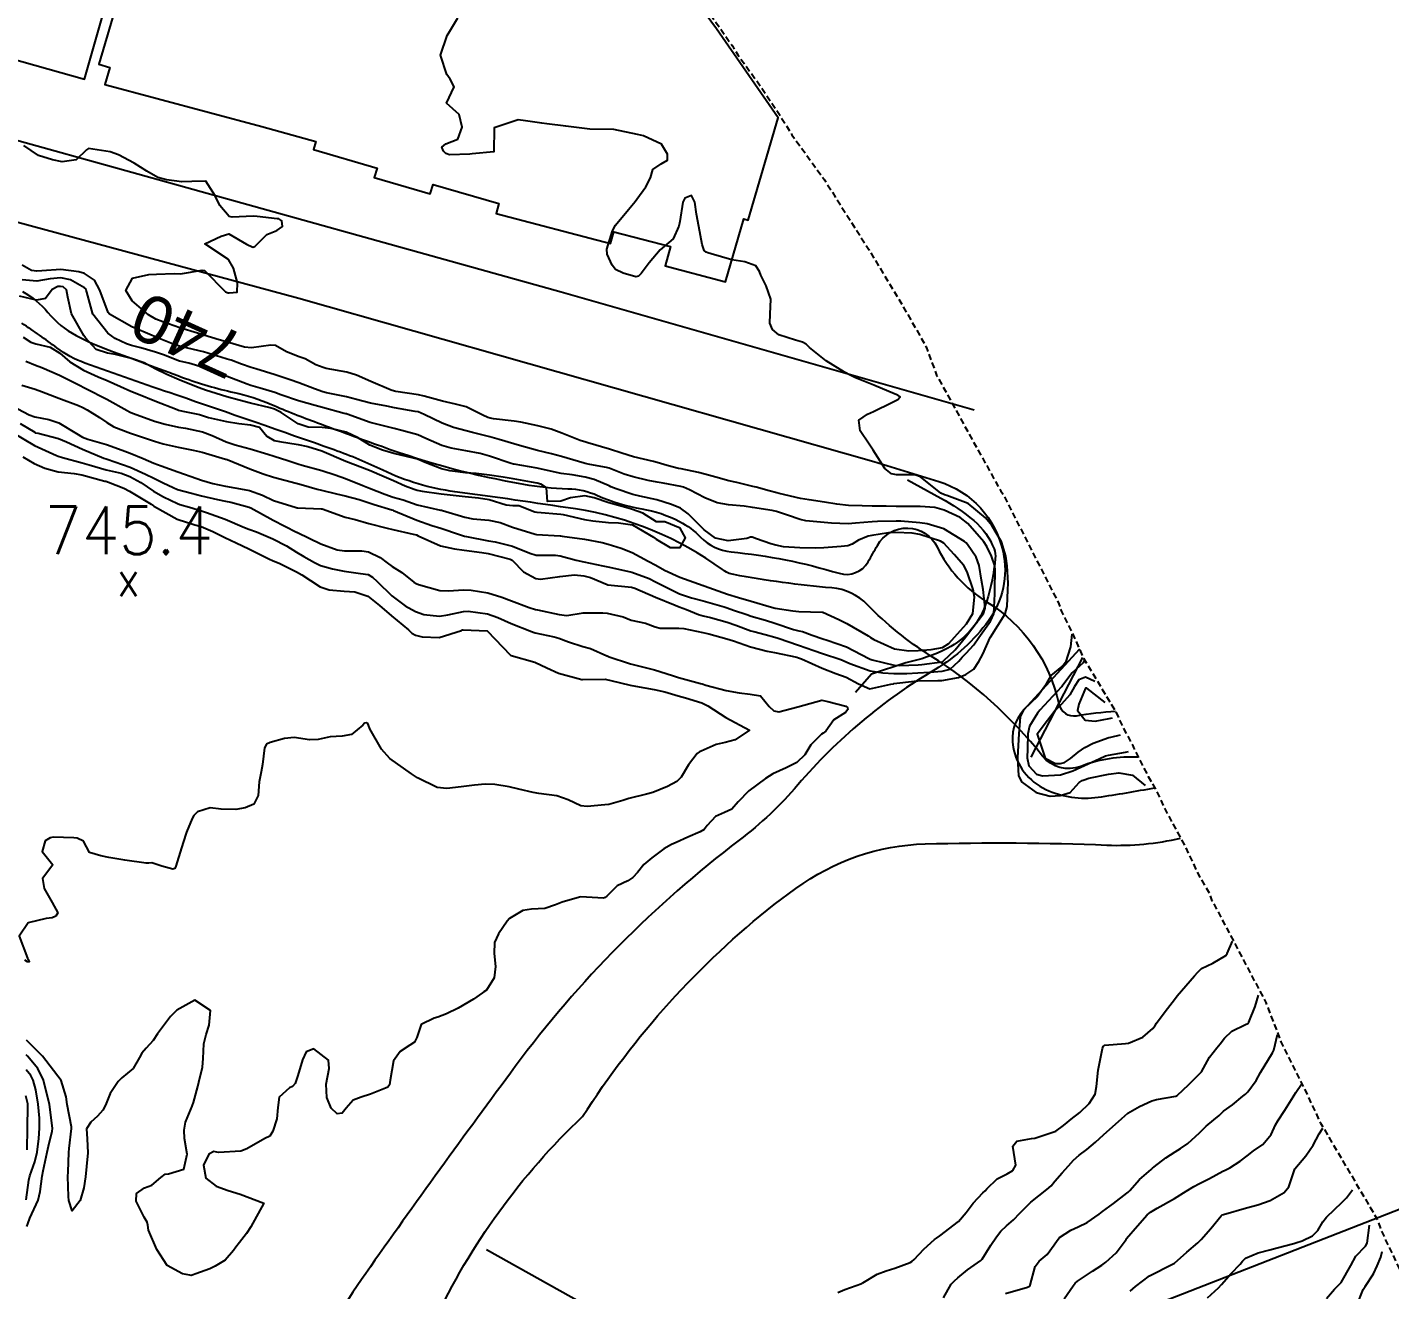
# Model space of a CAD drawing. Header units: metres. Extents: x 318500 to 325275, y 7408834 to 7428799.
# Drawn here: x 321339.3 to 321453, y 7409375.2 to 7409480.5 of the extents above; entities that cross this region are included whole.
import ezdxf
from ezdxf.enums import TextEntityAlignment as Align

# ---------------------------------------------------------------- set-up
doc = ezdxf.new("R2010")
doc.units = ezdxf.units.M
doc.header["$MEASUREMENT"] = 0
doc.linetypes.add('CONTINUO', pattern=[0])
doc.linetypes.add('DASHED', pattern=[0.75, 0.5, -0.25])
for name, color, linetype in [('Cotas', 45, 'Continuous'), ('Curvas de Nivel 1m', 11, 'Continuous'), ('Curvas de Nivel 5m', 15, 'Continuous'), ('Edificações', 30, 'Continuous'), ('Hidrografia', 140, 'Continuous'), ('Pontes e Viadutos', 190, 'Continuous'), ('Pontos Cotados', 45, 'Continuous'), ('TEXTO', 45, 'Continuous'), ('Vias Primárias', 230, 'Continuous'), ('Vias Secundárias', 230, 'Continuous')]:
    doc.layers.add(name, color=color, linetype=linetype)
doc.layers.add('Área', color=255, linetype='DASHED', plot=False)
doc.styles.add('ARIAL', font='arial.ttf')
doc.styles.add('Style-STANDARD', font='STANDARD.shx')

msp = doc.modelspace()

# ---------------------------------------------------------------- linework, layer by layer
at = {"layer": 'Curvas de Nivel 1m', "flags": 128}
for points, elevation in [([(321338.7, 7409447.46), (321339.91, 7409446.73), (321339.95, 7409446.7), (321340.19, 7409446.66), (321341.9, 7409446.22), (321342.58, 7409445.94), (321343.89, 7409445.31), (321345.67, 7409444.58), (321345.88, 7409444.52), (321345.97, 7409444.49), (321347.87, 7409443.83), (321349.16, 7409443.24), (321349.86, 7409442.9), (321350.65, 7409442.52), (321351.46, 7409442.12), (321351.84, 7409441.97), (321353, 7409441.64), (321353.84, 7409441.42), (321355.18, 7409441.11), (321355.84, 7409440.98), (321356.28, 7409440.89), (321357.83, 7409440.48), (321357.87, 7409440.46), (321357.95, 7409440.42), (321359.82, 7409439.39), (321361.77, 7409438.4), (321361.8, 7409438.39), (321361.84, 7409438.37), (321363.79, 7409437.43), (321365.17, 7409436.93), (321365.78, 7409436.83), (321367.23, 7409436.85), (321367.78, 7409436.76), (321368.75, 7409436.28), (321369.34, 7409435.84), (321369.76, 7409435.53), (321370.55, 7409435.04), (321371.57, 7409434.23), (321371.75, 7409434.11), (321371.94, 7409434.03), (321373.74, 7409433.52), (321374.44, 7409433.5), (321375.74, 7409433.58), (321376.35, 7409433.56), (321377.74, 7409433.34), (321378.9, 7409432.97), (321379.73, 7409432.67), (321381.2, 7409432.11), (321381.72, 7409431.95), (321381.9, 7409431.91), (321383.71, 7409431.53), (321384.33, 7409431.45), (321385.71, 7409431.67), (321387.35, 7409431.66), (321387.71, 7409431.63), (321389.03, 7409431.32), (321389.71, 7409431.06), (321390.9, 7409430.79), (321391.71, 7409430.48), (321392.13, 7409430.39), (321393.7, 7409430.39), (321394.11, 7409430.34), (321395.7, 7409430.01), (321396.2, 7409429.91), (321397.69, 7409429.49), (321398.26, 7409429.31), (321399.68, 7409428.82), (321401.05, 7409428.47), (321401.68, 7409428.34), (321403.53, 7409427.96), (321403.67, 7409427.91), (321403.94, 7409427.81), (321405.66, 7409427.04), (321406.8, 7409426.61), (321407.65, 7409426.3), (321408.7, 7409425.74), (321409.64, 7409425.33), (321411.39, 7409425.7), (321411.6, 7409425.74), (321411.64, 7409425.75), (321413.35, 7409425.97), (321413.64, 7409425.99), (321415.3, 7409426), (321415.65, 7409426.01), (321417.03, 7409426.25), (321417.65, 7409426.5), (321418.31, 7409426.96), (321418.74, 7409427.6), (321419.07, 7409428.21), (321419.68, 7409429.59), (321419.7, 7409429.62), (321420.93, 7409431.58), (321421.11, 7409432.2), (321421.16, 7409433.58), (321421.18, 7409434.15), (321421.11, 7409435.58), (321420.98, 7409436.38), (321420.63, 7409437.58), (321419.82, 7409438.96), (321419.3, 7409439.6), (321417.85, 7409440.8), (321416.05, 7409441.46), (321415.86, 7409441.51), (321415.56, 7409441.65), (321413.87, 7409443), (321413.38, 7409443.18), (321411.87, 7409443.19), (321411.44, 7409443.27), (321410.88, 7409443.71), (321409.9, 7409445.23), (321409.57, 7409445.73), (321408.82, 7409446.84), (321408.71, 7409447.74), (321409.44, 7409448.24), (321409.95, 7409448.47), (321411.47, 7409449.22), (321411.96, 7409449.46), (321412.16, 7409449.7), (321411.96, 7409449.84), (321411.74, 7409449.92), (321409.97, 7409450.66), (321408.44, 7409451.29), (321407.99, 7409451.5), (321407.53, 7409451.76), (321406, 7409452.71), (321404.6, 7409453.8), (321404.31, 7409454.09), (321404.02, 7409454.26), (321403.43, 7409454.41), (321402.03, 7409454.88), (321401.5, 7409455.31), (321401.28, 7409455.84), (321401.32, 7409456.58), (321401.38, 7409457.84), (321400.97, 7409458.96), (321400.53, 7409459.85), (321400.41, 7409460.16), (321400.11, 7409460.62), (321399.19, 7409460.95), (321398.11, 7409461.13), (321396.38, 7409461.64), (321396.12, 7409461.72), (321395.97, 7409461.77), (321395.8, 7409461.91), (321395.63, 7409462.42), (321395.35, 7409463.92), (321395.16, 7409464.93), (321395.03, 7409465.93), (321394.74, 7409466.49), (321394.18, 7409466.28), (321394.03, 7409465.94), (321393.76, 7409464.34), (321393.69, 7409463.95), (321393.22, 7409462.87), (321392.12, 7409461.97), (321391.21, 7409460.88), (321390.54, 7409459.99), (321390.33, 7409459.76), (321390.1, 7409459.71), (321389.05, 7409460.01), (321388.4, 7409460.32), (321388.11, 7409460.67), (321387.7, 7409461.61), (321387.68, 7409462.03), (321388.14, 7409463.54), (321388.41, 7409464.02), (321389.49, 7409465.32), (321390.04, 7409465.99), (321390.18, 7409466.19), (321390.94, 7409467.23), (321391.31, 7409467.98), (321391.51, 7409468.68), (321392.22, 7409469.14), (321392.73, 7409469.45), (321392.75, 7409469.96), (321392.24, 7409470.78), (321390.75, 7409471.48), (321390.25, 7409471.59), (321388.26, 7409472.02), (321386.26, 7409472.05), (321384.26, 7409472.29), (321382.66, 7409472.49), (321382.26, 7409472.53), (321380.88, 7409472.73), (321380.27, 7409472.81), (321378.26, 7409472.15), (321378.23, 7409470.15), (321376.44, 7409469.97), (321376.23, 7409469.94), (321374.54, 7409469.89), (321374.23, 7409470), (321374.04, 7409470.21), (321373.91, 7409470.54), (321374.24, 7409470.82), (321375.24, 7409471.2), (321375.59, 7409472.19), (321375.34, 7409473.26), (321374.28, 7409474.21), (321374.94, 7409475.56), (321374.6, 7409476.21), (321374.32, 7409476.61), (321373.78, 7409478.22), (321374.36, 7409479.86), (321374.58, 7409480.21), (321375.24, 7409481.33)], 742), ([(321338.51, 7409448.68), (321339.46, 7409448.2), (321339.92, 7409448.02), (321341.09, 7409447.81), (321341.92, 7409447.53), (321343.39, 7409446.62), (321343.91, 7409446.32), (321344.36, 7409446.15), (321345.9, 7409445.7), (321347.21, 7409445.24), (321347.89, 7409444.98), (321348.98, 7409444.54), (321349.87, 7409444.16), (321350.47, 7409443.92), (321351.86, 7409443.43), (321353.45, 7409442.88), (321353.85, 7409442.74), (321354.79, 7409442.46), (321355.85, 7409442.24), (321357.39, 7409441.97), (321357.84, 7409441.88), (321358.92, 7409441.48), (321359.84, 7409441.04), (321361.75, 7409440.45), (321361.83, 7409440.43), (321361.88, 7409440.42), (321363.83, 7409440.35), (321363.91, 7409440.34), (321365.82, 7409439.66), (321366.68, 7409439.44), (321367.81, 7409439.12), (321369.35, 7409438.72), (321369.81, 7409438.62), (321371.5, 7409438.23), (321371.8, 7409438.16), (321371.93, 7409438.09), (321373.79, 7409437.25), (321374.97, 7409437.01), (321375.78, 7409436.9), (321377.24, 7409436.69), (321377.78, 7409436.6), (321379.61, 7409436.13), (321379.77, 7409436.05), (321380.73, 7409435.09), (321381.75, 7409434.52), (321382.13, 7409434.47), (321383.76, 7409434.69), (321384.99, 7409434.82), (321385.76, 7409434.75), (321386.31, 7409434.6), (321387.71, 7409434.02), (321387.75, 7409434), (321387.77, 7409434), (321389.75, 7409433.79), (321390.02, 7409433.71), (321391.74, 7409432.97), (321393.37, 7409432.31), (321393.72, 7409432.17), (321394.32, 7409431.93), (321395.33, 7409431.53), (321395.72, 7409431.42), (321396.33, 7409431.28), (321397.71, 7409430.88), (321398.46, 7409430.63), (321399.7, 7409430.17), (321399.94, 7409430.09), (321400.89, 7409429.84), (321401.7, 7409429.63), (321401.98, 7409429.55), (321403.69, 7409428.96), (321404.96, 7409428.52), (321405.68, 7409428.27), (321407.2, 7409427.76), (321407.67, 7409427.58), (321407.97, 7409427.44), (321409.66, 7409426.81), (321410.73, 7409426.64), (321411.65, 7409426.59), (321412.73, 7409426.6), (321413.65, 7409426.66), (321414.62, 7409426.7), (321415.66, 7409426.78), (321416.33, 7409426.97), (321417.07, 7409427.63), (321417.34, 7409427.96), (321417.68, 7409428.3), (321418.31, 7409428.99), (321418.74, 7409429.6), (321419.71, 7409430.97), (321419.99, 7409431.59), (321420.08, 7409433.25), (321420.07, 7409433.59), (321420.11, 7409435.25), (321420.07, 7409435.59), (321419.79, 7409436.4), (321419.4, 7409437.2), (321419.14, 7409437.6), (321417.82, 7409439.13), (321417.17, 7409439.63), (321415.84, 7409440.22), (321415.05, 7409440.45), (321413.84, 7409440.55), (321412.98, 7409440.54), (321411.84, 7409440.55), (321411, 7409440.56), (321409.84, 7409440.56), (321409, 7409440.58), (321407.84, 7409440.62), (321406.88, 7409440.73), (321405.85, 7409440.89), (321404.57, 7409441.08), (321403.85, 7409441.21), (321402.06, 7409441.62), (321401.86, 7409441.67), (321401.22, 7409441.84), (321400.15, 7409442.14), (321399.86, 7409442.21), (321398.52, 7409442.53), (321397.87, 7409442.69), (321396.78, 7409442.99), (321395.87, 7409443.24), (321395.33, 7409443.38), (321393.88, 7409443.68), (321393.66, 7409443.72), (321392.72, 7409443.96), (321391.88, 7409444.2), (321391.58, 7409444.28), (321389.89, 7409444.68), (321388.92, 7409444.98), (321387.9, 7409445.33), (321386.09, 7409445.86), (321385.91, 7409445.91), (321385.45, 7409446.05), (321383.92, 7409446.65), (321383.03, 7409446.98), (321381.93, 7409447.28), (321380.49, 7409447.57), (321379.93, 7409447.66), (321378.21, 7409447.86), (321377.93, 7409447.91), (321377.75, 7409447.97), (321377.33, 7409448.16), (321375.94, 7409448.87), (321375.05, 7409449.09), (321373.95, 7409449.32), (321372.42, 7409449.76), (321371.95, 7409449.86), (321370.07, 7409450.15), (321369.96, 7409450.17), (321369.67, 7409450.26), (321367.97, 7409450.98), (321366.79, 7409451.49), (321365.98, 7409451.75), (321364.25, 7409452.07), (321363.99, 7409452.13), (321363.39, 7409452.35), (321362.49, 7409452.86), (321362, 7409453.02), (321360.94, 7409453.44), (321360.01, 7409453.97), (321359.62, 7409454.01), (321358, 7409453.78), (321357.42, 7409453.84), (321356.01, 7409454.25), (321355.3, 7409454.46), (321354.02, 7409454.85), (321353.49, 7409455.01), (321352.02, 7409455.45), (321350.61, 7409455.94), (321350.03, 7409456.18), (321349.42, 7409456.54), (321348.06, 7409457.7), (321347.53, 7409458.56), (321348.08, 7409459.6), (321349.45, 7409459.9), (321350.08, 7409459.94), (321351.55, 7409459.98), (321352.08, 7409459.97), (321353.88, 7409460.27), (321354.09, 7409460.23), (321355.84, 7409458.45), (321356.07, 7409458.38), (321356.15, 7409458.37), (321356.82, 7409458.44), (321356.85, 7409459.21), (321356.5, 7409460.44), (321356.1, 7409461.17), (321354.12, 7409462.47), (321355.48, 7409463.11), (321356.13, 7409463.3), (321357.59, 7409462.43), (321358.12, 7409462.19), (321358.29, 7409462.24), (321358.46, 7409462.41), (321359.3, 7409463.23), (321360.14, 7409463.59), (321360.61, 7409463.92), (321360.55, 7409464.39), (321360.3, 7409464.54), (321360.15, 7409464.56), (321358.48, 7409464.74), (321358.15, 7409464.77), (321356.4, 7409464.7), (321356.15, 7409464.75), (321355.37, 7409465.67), (321354.99, 7409466.47), (321354.19, 7409467.7), (321353.02, 7409467.66), (321352.19, 7409467.64), (321350.91, 7409467.8), (321350.19, 7409468.01), (321349.28, 7409468.54), (321348.21, 7409469.2), (321346.9, 7409469.89), (321346.22, 7409470.14), (321344.41, 7409470.42), (321344.23, 7409470.3), (321343.36, 7409469.47), (321342.21, 7409469.32), (321341.39, 7409469.47), (321340.22, 7409469.83), (321339.01, 7409470.68)], 741), ([(321338.95, 7409454.68), (321339.6, 7409454.26), (321340, 7409454.12), (321341.21, 7409453.85), (321342, 7409453.35), (321342.84, 7409452.62), (321343.98, 7409451.93), (321345.2, 7409451.36), (321345.97, 7409451.05), (321347.08, 7409450.56), (321347.95, 7409450.17), (321348.59, 7409449.91), (321349.94, 7409449.37), (321351.8, 7409448.63), (321351.93, 7409448.58), (321352.28, 7409448.49), (321353.67, 7409448.21), (321353.93, 7409448.14), (321354.42, 7409447.97), (321355.92, 7409447.63), (321356.95, 7409447.47), (321357.92, 7409447.35), (321358.68, 7409447.17), (321359.3, 7409446.4), (321359.91, 7409446.06), (321360.34, 7409445.95), (321361.9, 7409445.71), (321362.71, 7409445.55), (321363.89, 7409445.19), (321365.88, 7409444.31), (321367.87, 7409443.56), (321369.09, 7409443.04), (321369.86, 7409442.72), (321370.83, 7409442.25), (321371.6, 7409441.98), (321371.85, 7409441.91), (321372.25, 7409441.82), (321373.84, 7409441.59), (321375.11, 7409441.46), (321375.84, 7409441.36), (321376.95, 7409441.27), (321377.84, 7409441.13), (321379.28, 7409440.69), (321379.83, 7409440.61), (321380.34, 7409440.63), (321381.67, 7409440.1), (321381.83, 7409440.06), (321381.87, 7409440.06), (321383.83, 7409439.9), (321384.02, 7409439.87), (321385.82, 7409439.46), (321386.51, 7409439.35), (321387.82, 7409439.21), (321388.66, 7409439.16), (321389.82, 7409439), (321391.57, 7409437.97), (321391.8, 7409437.81), (321392.96, 7409437.12), (321393.79, 7409437.12), (321394.25, 7409437.93), (321393.81, 7409438.72), (321392.53, 7409439.25), (321391.82, 7409439.26), (321390.69, 7409439.98), (321389.83, 7409440.29), (321389.45, 7409440.39), (321387.84, 7409440.85), (321386.62, 7409441.27), (321385.85, 7409441.43), (321384.64, 7409441.27), (321383.84, 7409440.97), (321382.72, 7409440.96), (321382.65, 7409442.09), (321382.17, 7409442.41), (321381.86, 7409442.49), (321381.4, 7409442.56), (321379.86, 7409442.84), (321379.01, 7409442.99), (321377.87, 7409443.15), (321376.76, 7409443.28), (321375.87, 7409443.36), (321374.56, 7409443.51), (321373.87, 7409443.67), (321372.52, 7409444.22), (321371.88, 7409444.48), (321371.54, 7409444.58), (321369.89, 7409444.96), (321368.94, 7409445.23), (321367.9, 7409445.65), (321366.87, 7409446.3), (321365.91, 7409446.73), (321364.64, 7409447.05), (321363.92, 7409447.13), (321362.73, 7409447.17), (321361.92, 7409447.43), (321360.5, 7409448.38), (321359.93, 7409448.66), (321359.56, 7409448.77), (321357.94, 7409449.16), (321356.97, 7409449.41), (321355.95, 7409449.68), (321354.18, 7409450.25), (321353.96, 7409450.32), (321353.57, 7409450.48), (321351.97, 7409451.11), (321350.94, 7409451.55), (321349.98, 7409452.03), (321349.04, 7409452.54), (321347.99, 7409452.9), (321346.65, 7409453.22), (321346, 7409453.34), (321345.03, 7409453.63), (321344.15, 7409454.61), (321344.01, 7409454.82), (321342.98, 7409456.62), (321342.69, 7409458), (321342.56, 7409458.63), (321342.3, 7409458.87), (321342.07, 7409458.91), (321341.83, 7409458.89), (321341.38, 7409458.65), (321340.81, 7409457.89), (321340.06, 7409457.77), (321338.65, 7409458.09)], 738), ([(321339.18, 7409452.67), (321339.99, 7409452.33), (321340.51, 7409452.13), (321341.97, 7409451.5), (321343.75, 7409450.61), (321343.96, 7409450.5), (321344.17, 7409450.4), (321345.94, 7409449.49), (321347.64, 7409448.55), (321347.82, 7409448.44), (321347.93, 7409448.39), (321348.16, 7409448.31), (321349.92, 7409447.66), (321350.8, 7409447.4), (321351.92, 7409447.17), (321352.49, 7409447.07), (321353.91, 7409446.76), (321354.73, 7409446.46), (321355.9, 7409445.94), (321356.66, 7409445.68), (321357.89, 7409445.34), (321359.38, 7409444.91), (321359.89, 7409444.75), (321361.05, 7409444.38), (321361.88, 7409444.1), (321362.25, 7409443.99), (321363.87, 7409443.53), (321365.01, 7409443.17), (321365.86, 7409442.87), (321367.32, 7409442.3), (321367.85, 7409442.08), (321369.13, 7409441.56), (321369.84, 7409441.33), (321370.67, 7409441.08), (321371.83, 7409440.69), (321373.8, 7409440.24), (321373.83, 7409440.24), (321373.86, 7409440.23), (321373.95, 7409440.21), (321375.82, 7409439.64), (321376.48, 7409439.51), (321377.82, 7409439.4), (321378.76, 7409439.2), (321379.81, 7409438.82), (321381.68, 7409438.22), (321381.8, 7409438.2), (321383.78, 7409438.09), (321383.8, 7409438.09), (321383.96, 7409438.07), (321385.8, 7409437.8), (321387.29, 7409437.53), (321387.79, 7409437.4), (321388.86, 7409437.07), (321389.79, 7409436.69), (321391.13, 7409435.98), (321391.77, 7409435.63), (321392.5, 7409435.23), (321393.76, 7409434.63), (321395.72, 7409433.94), (321395.75, 7409433.93), (321395.8, 7409433.91), (321397.74, 7409433.22), (321398.68, 7409432.93), (321399.73, 7409432.63), (321401.43, 7409432.13), (321401.72, 7409432.06), (321403.2, 7409431.82), (321403.72, 7409431.77), (321405.66, 7409431.72), (321405.72, 7409431.71), (321407.05, 7409431.1), (321407.71, 7409430.76), (321409.49, 7409429.73), (321409.7, 7409429.61), (321409.98, 7409429.44), (321411.68, 7409428.65), (321412.88, 7409428.48), (321413.68, 7409428.51), (321414.75, 7409428.6), (321415.69, 7409428.77), (321416.22, 7409429.11), (321416.7, 7409429.63), (321417.71, 7409430.73), (321418.24, 7409431.61), (321418.38, 7409432.97), (321418.27, 7409433.61), (321417.77, 7409435.09), (321417.47, 7409435.62), (321416.68, 7409436.53), (321415.8, 7409437.48), (321415.52, 7409437.65), (321413.81, 7409438.21), (321413.17, 7409438.31), (321411.81, 7409438.36), (321411.18, 7409438.33), (321409.81, 7409438.12), (321409.49, 7409438.05), (321408.68, 7409437.74), (321408.15, 7409437.4), (321407.8, 7409437.25), (321407.24, 7409437.2), (321405.79, 7409437.08), (321405.06, 7409437.06), (321403.79, 7409437.09), (321402.44, 7409437.18), (321401.79, 7409437.3), (321401.38, 7409437.42), (321400.18, 7409437.85), (321399.8, 7409437.99), (321399.68, 7409437.98), (321399.36, 7409437.87), (321397.8, 7409437.67), (321396.76, 7409437.9), (321395.81, 7409438.58), (321394.47, 7409439.93), (321393.84, 7409440.4), (321393.08, 7409440.71), (321391.85, 7409441.08), (321390.44, 7409441.39), (321389.85, 7409441.53), (321388.45, 7409442.01), (321388.02, 7409442.18), (321387.86, 7409442.25), (321386.61, 7409442.78), (321385.87, 7409442.98), (321384.77, 7409443.17), (321383.87, 7409443.3), (321383.23, 7409443.44), (321381.87, 7409443.73), (321379.95, 7409444.06), (321379.88, 7409444.07), (321379.68, 7409444.13), (321377.89, 7409444.74), (321377.11, 7409444.95), (321375.9, 7409445.18), (321374.69, 7409445.4), (321373.9, 7409445.62), (321372.56, 7409446.22), (321371.91, 7409446.51), (321370.55, 7409446.88), (321369.92, 7409447.04), (321368.93, 7409447.29), (321367.92, 7409447.55), (321366, 7409448.24), (321365.93, 7409448.26), (321365.89, 7409448.28), (321365.74, 7409448.31), (321363.94, 7409448.8), (321363.32, 7409448.96), (321361.94, 7409449.36), (321360.47, 7409449.86), (321359.95, 7409450.04), (321358.73, 7409450.41), (321357.96, 7409450.64), (321357.64, 7409450.75), (321355.97, 7409451.38), (321354.47, 7409451.98), (321353.99, 7409452.15), (321352.79, 7409452.49), (321352.13, 7409452.64), (321351.99, 7409452.68), (321350.67, 7409453.19), (321350, 7409453.42), (321348.77, 7409453.78), (321348, 7409453.99), (321347.57, 7409454.12), (321346.63, 7409454.57), (321346.02, 7409455.01), (321344.77, 7409456.6), (321344.26, 7409458.42), (321344.22, 7409458.61), (321344.17, 7409458.7), (321344.07, 7409458.79), (321342.9, 7409459.45), (321342.08, 7409459.62), (321341.2, 7409459.53), (321340.08, 7409459.35), (321338.86, 7409459.46)], 739), ([(321338.12, 7409446.69), (321339.89, 7409445.64), (321341.73, 7409444.79), (321341.88, 7409444.73), (321342.23, 7409444.63), (321343.87, 7409444.18), (321344.46, 7409444.02), (321345.87, 7409443.61), (321347.12, 7409443.31), (321347.86, 7409443.05), (321348.76, 7409442.54), (321349.84, 7409441.81), (321350.66, 7409441.34), (321351.83, 7409440.78), (321352.04, 7409440.7), (321352.83, 7409440.48), (321353.83, 7409440.18), (321354.25, 7409440.04), (321355.82, 7409439.49), (321357.44, 7409438.79), (321357.8, 7409438.64), (321358.44, 7409438.41), (321359.79, 7409437.85), (321360.92, 7409437.24), (321361.78, 7409436.72), (321362.38, 7409436.36), (321363.27, 7409435.85), (321363.76, 7409435.61), (321364.76, 7409435.33), (321365.76, 7409435.15), (321367.1, 7409434.95), (321367.76, 7409434.85), (321368.12, 7409434.65), (321368.51, 7409434.28), (321369.73, 7409433.09), (321370.84, 7409432.24), (321371.71, 7409431.77), (321372.4, 7409431.53), (321373.71, 7409431.39), (321374.41, 7409431.5), (321375.71, 7409431.78), (321376.09, 7409431.8), (321377.71, 7409431.58), (321378.59, 7409431.26), (321379.7, 7409430.76), (321381.38, 7409430.1), (321381.6, 7409430.01), (321381.69, 7409429.99), (321383.27, 7409429.66), (321383.68, 7409429.55), (321384.49, 7409429.25), (321385.68, 7409428.84), (321386.3, 7409428.67), (321387.67, 7409428.08), (321387.71, 7409428.06), (321387.79, 7409428.02), (321389.66, 7409427.39), (321390.44, 7409427.2), (321391.65, 7409426.91), (321393.17, 7409426.42), (321393.65, 7409426.27), (321394.89, 7409425.92), (321395.49, 7409425.76), (321395.64, 7409425.72), (321395.94, 7409425.61), (321397.63, 7409425.18), (321398.73, 7409424.97), (321399.63, 7409424.88), (321400.51, 7409424.73), (321401.22, 7409423.84), (321401.61, 7409423.48), (321402.03, 7409423.41), (321403.62, 7409423.81), (321405.63, 7409424.36), (321406.12, 7409424.27), (321407.62, 7409423.87), (321407.76, 7409423.75), (321407.79, 7409423.58), (321407.61, 7409423.33), (321406.64, 7409422.73), (321405.96, 7409421.77), (321405.75, 7409421.61), (321405.59, 7409421.52), (321404.72, 7409420.64), (321404.2, 7409419.8), (321403.55, 7409419.18), (321402.64, 7409418.73), (321401.54, 7409418.22), (321400.92, 7409417.84), (321399.52, 7409416.8), (321398.65, 7409415.87), (321398.1, 7409415.28), (321397.5, 7409415), (321396.74, 7409414.65), (321396.06, 7409413.9), (321395.81, 7409413.57), (321395.47, 7409413.37), (321394.45, 7409412.94), (321393.46, 7409412.48), (321393.08, 7409412.33), (321392.44, 7409411.96), (321391.44, 7409411.21), (321390.76, 7409410.66), (321390.25, 7409409.98), (321389.85, 7409409.56), (321389.42, 7409409.28), (321388.54, 7409408.87), (321387.68, 7409408.02), (321387.53, 7409407.89), (321387.4, 7409407.85), (321385.51, 7409407.94), (321385.4, 7409407.93), (321383.95, 7409407.5), (321383.39, 7409407.29), (321382.49, 7409406.97), (321381.38, 7409406.91), (321380.67, 7409406.82), (321379.55, 7409406.13), (321379.37, 7409405.93), (321378.64, 7409404.86), (321378.31, 7409404.14), (321378.26, 7409403.21), (321378.38, 7409402.14), (321378.27, 7409401.18), (321377.62, 7409400.15), (321377.42, 7409400.02), (321377.29, 7409399.94), (321376.54, 7409399.42), (321375.27, 7409398.65), (321374.3, 7409398.19), (321373.57, 7409397.9), (321373.26, 7409397.82), (321372.18, 7409397.3), (321371.81, 7409396.22), (321371.63, 7409395.83), (321371.23, 7409395.56), (321370.43, 7409395.03), (321369.86, 7409394.25), (321369.6, 7409392.66), (321369.54, 7409392.25), (321369.38, 7409392.07), (321369.19, 7409391.98), (321367.96, 7409391.49), (321367.17, 7409391.23), (321366.5, 7409390.97), (321365.92, 7409390.3), (321365.57, 7409389.89), (321365.15, 7409389.85), (321364.67, 7409390.32), (321364.31, 7409391.19), (321364.24, 7409392.32), (321364.5, 7409393.62), (321364.43, 7409394.32), (321363.22, 7409395.25), (321362.57, 7409395), (321362.27, 7409394.35), (321361.88, 7409393.05), (321361.65, 7409392.36), (321361.44, 7409392.12), (321361.18, 7409392), (321360.33, 7409391.22), (321360.21, 7409390.38), (321360.12, 7409389.41), (321359.8, 7409388.38), (321359.53, 7409387.98), (321359.12, 7409387.77), (321357.62, 7409386.91), (321357.11, 7409386.71), (321355.27, 7409386.6), (321355.11, 7409386.63), (321354.87, 7409386.7), (321354.45, 7409386.46), (321354.01, 7409385.55), (321354.21, 7409384.46), (321355.07, 7409383.79), (321356.05, 7409383.45), (321357.06, 7409383.13), (321359.05, 7409382.39), (321357.95, 7409380.41), (321357.59, 7409379.85), (321357.01, 7409379.1), (321356.71, 7409378.72), (321356.52, 7409378.43), (321355.8, 7409377.63), (321354.98, 7409377.11), (321354.53, 7409376.9), (321353.37, 7409376.47), (321353.07, 7409376.37), (321352.97, 7409376.35), (321352.87, 7409376.37), (321352.25, 7409376.48), (321350.98, 7409377.18), (321350.1, 7409378.51), (321349.42, 7409380.13), (321349.35, 7409380.53), (321349.31, 7409380.8), (321349.04, 7409381.21), (321348.39, 7409382.54), (321348.4, 7409383.19), (321349.07, 7409383.65), (321349.7, 7409383.89), (321350.44, 7409384.51), (321350.8, 7409384.79), (321351.09, 7409384.84), (321352.35, 7409385.22), (321352.64, 7409386.48), (321352.43, 7409387.79), (321352.39, 7409388.48), (321352.49, 7409389.13), (321353.05, 7409390.47), (321353.09, 7409390.55), (321353.16, 7409390.79), (321353.53, 7409392.12), (321353.61, 7409392.47), (321353.92, 7409393.74), (321353.97, 7409394.46), (321354.02, 7409395.67), (321354.22, 7409396.46), (321354.48, 7409397.23), (321354.59, 7409398.46), (321353.28, 7409399.33), (321351.78, 7409398.49), (321351.26, 7409397.95), (321350.15, 7409396.52), (321349.79, 7409395.97), (321349.22, 7409395.31), (321348.86, 7409394.89), (321348.65, 7409394.54), (321348.12, 7409393.62), (321347.19, 7409392.83), (321346.89, 7409392.55), (321346.2, 7409391.54), (321345.81, 7409390.57), (321345.59, 7409390.14), (321345.15, 7409389.64), (321344.6, 7409389.13), (321344.25, 7409388.59), (321344.29, 7409387.76), (321344.35, 7409386.59), (321344.24, 7409385.45), (321344.14, 7409384.59), (321344.01, 7409383.66), (321343.7, 7409382.6), (321343.04, 7409381.75), (321342.76, 7409382.61), (321342.73, 7409382.94), (321342.69, 7409384.61), (321342.7, 7409385), (321342.77, 7409386.61), (321342.8, 7409386.93), (321342.99, 7409388.61), (321342.98, 7409388.76), (321342.63, 7409390.62), (321342.53, 7409391.26), (321342.11, 7409392.62), (321341.2, 7409393.81), (321340.85, 7409394.28), (321340.56, 7409394.64), (321339.23, 7409395.98)], 743), ([(321338.93, 7409444.67), (321339.87, 7409444.13), (321340.77, 7409443.74), (321341.86, 7409443.44), (321343.2, 7409443.28), (321343.86, 7409443.17), (321345.77, 7409442.66), (321345.85, 7409442.64), (321346.07, 7409442.58), (321347.34, 7409442.06), (321347.84, 7409441.83), (321349.64, 7409440.72), (321349.83, 7409440.58), (321349.86, 7409440.56), (321349.92, 7409440.53), (321351.81, 7409439.49), (321353.27, 7409439.02), (321353.81, 7409438.86), (321354.77, 7409438.46), (321355.79, 7409437.95), (321356.72, 7409437.5), (321357.78, 7409437), (321359, 7409436.4), (321359.51, 7409436.14), (321359.77, 7409436.03), (321360.37, 7409435.78), (321361.76, 7409435.09), (321362.22, 7409434.83), (321362.93, 7409434.35), (321363.74, 7409433.82), (321364.49, 7409433.57), (321365.74, 7409433.46), (321366.63, 7409433.41), (321367.73, 7409433.04), (321368.71, 7409432.28), (321369.71, 7409431.42), (321371.12, 7409430.24), (321371.41, 7409429.95), (321371.69, 7409429.79), (321372.25, 7409429.66), (321373.68, 7409429.59), (321375.53, 7409430.18), (321375.64, 7409430.23), (321375.69, 7409430.24), (321377.69, 7409430.15), (321379.64, 7409428.13), (321379.67, 7409428.11), (321379.7, 7409428.1), (321381.66, 7409427.53), (321382.68, 7409427.06), (321383.65, 7409426.62), (321385.6, 7409426.09), (321385.64, 7409426.09), (321387.54, 7409426.12), (321387.64, 7409426.1), (321388, 7409426.01), (321389.63, 7409425.63), (321390.07, 7409425.55), (321391.63, 7409425.27), (321392.52, 7409425.06), (321393.62, 7409424.74), (321394.25, 7409424.56), (321395.62, 7409424.14), (321396.11, 7409423.91), (321397.61, 7409422.93), (321399.59, 7409421.86), (321398.38, 7409421.07), (321397.57, 7409420.85), (321396.81, 7409420.66), (321395.56, 7409420.12), (321395.42, 7409420.05), (321395.22, 7409419.92), (321394.5, 7409418.97), (321393.87, 7409417.93), (321393.53, 7409417.59), (321392.73, 7409417.16), (321391.52, 7409416.67), (321390.98, 7409416.51), (321389.51, 7409416.15), (321389, 7409416), (321387.85, 7409415.67), (321387.5, 7409415.63), (321386.04, 7409415.5), (321385.5, 7409415.55), (321384.46, 7409416.06), (321383.51, 7409416.37), (321382, 7409416.58), (321381.52, 7409416.66), (321380.34, 7409416.94), (321379.52, 7409417.13), (321378.33, 7409417.34), (321377.52, 7409417.37), (321376.63, 7409417.27), (321375.52, 7409417.14), (321374.32, 7409417), (321373.52, 7409417.07), (321371.87, 7409417.88), (321371.53, 7409418.11), (321371.46, 7409418.16), (321371.37, 7409418.23), (321369.55, 7409419.5), (321368.86, 7409420.27), (321367.89, 7409421.99), (321367.77, 7409422.29), (321367.72, 7409422.41), (321367.59, 7409422.48), (321367.44, 7409422.44), (321367.31, 7409422.29), (321366.37, 7409421.51), (321365.58, 7409421.36), (321364.58, 7409421.32), (321363.57, 7409421.09), (321362.85, 7409421.07), (321361.57, 7409421.26), (321360.77, 7409421.18), (321359.57, 7409420.84), (321359.25, 7409420.71), (321359.09, 7409420.4), (321358.94, 7409419), (321358.83, 7409418.4), (321358.66, 7409417.54), (321358.57, 7409416.4), (321358.21, 7409415.7), (321357.49, 7409415.39), (321356.7, 7409415.23), (321355.49, 7409415.26), (321354.57, 7409415.39), (321353.49, 7409415.05), (321353.21, 7409414.74), (321353.06, 7409414.48), (321352.59, 7409413.36), (321352.32, 7409412.49), (321351.81, 7409410.87), (321351.7, 7409410.5), (321351.6, 7409410.32), (321351.43, 7409410.27), (321350.53, 7409410.51), (321349.69, 7409410.78), (321349.43, 7409410.76), (321349.21, 7409410.76), (321347.43, 7409411), (321346.1, 7409411.23), (321345.44, 7409411.37), (321344.49, 7409411.64), (321343.99, 7409412.6), (321343.45, 7409412.84), (321343.19, 7409412.88), (321341.45, 7409412.92), (321341.21, 7409412.88), (321340.79, 7409412.64), (321340.53, 7409411.73), (321341.43, 7409410.63), (321340.56, 7409409.49), (321340.69, 7409408.64), (321341.38, 7409407.48), (321341.85, 7409406.63), (321341.67, 7409406.33), (321341.37, 7409406.19), (321340.88, 7409406.15), (321339.36, 7409405.77), (321338.61, 7409404.67), (321339.32, 7409402.83), (321339.43, 7409402.66), (321339.45, 7409402.52), (321339.32, 7409402.52), (321339.1, 7409402.66)], 744), ([(321426.51, 7409429.88), (321426.38, 7409428.81), (321425.96, 7409427.51), (321425.84, 7409427.34), (321425.67, 7409427.19), (321424.74, 7409426.44), (321424.24, 7409425.53), (321423.63, 7409424.69), (321422.47, 7409423.56), (321422.18, 7409422.99), (321422.07, 7409421.56), (321422.05, 7409421.09), (321421.95, 7409419.56), (321422.05, 7409418.07), (321422.3, 7409417.56), (321423.53, 7409416.65), (321424.68, 7409416.36), (321425.52, 7409416.4), (321426.37, 7409416.66), (321427.1, 7409417.49), (321427.37, 7409417.66), (321427.54, 7409417.73), (321427.93, 7409417.87), (321429.55, 7409418.18), (321430.41, 7409418.31), (321431.55, 7409418.12), (321432.61, 7409417.26)], 742), ([(321427.55, 7409427.75), (321427.53, 7409427.63), (321427.44, 7409427.49), (321426.52, 7409426.64), (321425.67, 7409425.51), (321425.66, 7409425.49), (321425.64, 7409425.47), (321423.82, 7409423.54), (321423.73, 7409423.43), (321423.62, 7409423.29), (321422.95, 7409422.2), (321422.83, 7409421.55), (321422.81, 7409420.31), (321422.77, 7409419.55), (321422.9, 7409418.89), (321423.55, 7409418.2), (321424.06, 7409418.05), (321425.55, 7409418.14), (321426.59, 7409418.46), (321427.55, 7409418.91), (321428.78, 7409419.47), (321429.32, 7409419.71), (321429.56, 7409419.79), (321430.97, 7409420.03), (321431.24, 7409420.09)], 741), ([(321429.28, 7409424.17), (321427.75, 7409425.38), (321427.64, 7409425.37), (321427.09, 7409424.03), (321426.98, 7409423.5), (321427.61, 7409422.69), (321428.45, 7409422.63), (321429.61, 7409422.84), (321429.89, 7409422.9)], 739), ([(321406.96, 7409374.91), (321407.54, 7409375.17), (321408.97, 7409375.68), (321409.06, 7409375.73), (321410.24, 7409376.45), (321410.99, 7409376.72), (321411.72, 7409376.95), (321413, 7409377.43), (321413.15, 7409377.51), (321413.33, 7409377.67), (321414.13, 7409378.54), (321415.03, 7409379.35), (321415.21, 7409379.47), (321415.49, 7409379.64), (321417.04, 7409380.85), (321417.67, 7409381.61), (321418.27, 7409382.39), (321419.07, 7409383.23), (321419.25, 7409383.41), (321419.41, 7409383.59), (321420.27, 7409384.4), (321421.1, 7409384.82), (321421.56, 7409385.11), (321421.82, 7409385.56), (321421.57, 7409387.13), (321421.92, 7409387.56), (321423.14, 7409387.77), (321423.42, 7409387.82), (321425.15, 7409388.4), (321425.81, 7409388.85), (321426.58, 7409389.5), (321426.91, 7409389.75), (321427.17, 7409389.96), (321427.95, 7409390.7), (321428.44, 7409391.47), (321428.56, 7409392.11), (321428.69, 7409393.47), (321429.07, 7409395.29), (321429.12, 7409395.46), (321429.24, 7409395.58), (321430.98, 7409395.7), (321431.24, 7409395.73), (321432.43, 7409396.24), (321433.26, 7409396.96), (321433.45, 7409397.22), (321433.57, 7409397.41), (321434.29, 7409398.39), (321435.06, 7409399.38), (321435.3, 7409399.68), (321436.74, 7409401.36), (321437.01, 7409401.67), (321437.33, 7409401.96), (321438.26, 7409402.41), (321439.35, 7409403.06), (321439.46, 7409403.22), (321439.9, 7409404.25)], 743), ([(321415.79, 7409374.47), (321416.43, 7409375.63), (321416.69, 7409375.91), (321416.98, 7409376.15), (321417.79, 7409376.81), (321418.89, 7409377.59), (321418.95, 7409377.64), (321419, 7409377.7), (321419.74, 7409378.86), (321420.21, 7409379.58), (321420.56, 7409380.05), (321421.04, 7409380.49), (321421.63, 7409380.99), (321422.16, 7409381.55), (321423.07, 7409382.45), (321424.41, 7409383.52), (321424.76, 7409383.84), (321425.09, 7409384.21), (321425.69, 7409384.92), (321426.22, 7409385.5), (321426.65, 7409385.96), (321427.12, 7409386.4), (321427.74, 7409386.87), (321428.48, 7409387.47), (321429.15, 7409388.09), (321430.67, 7409389.44), (321430.92, 7409389.68), (321431.17, 7409389.9), (321432.16, 7409390.44), (321433.18, 7409390.91), (321433.56, 7409391.03), (321435.19, 7409391.3), (321435.24, 7409391.33), (321435.3, 7409391.38), (321436.27, 7409392.29), (321437.22, 7409393.24), (321437.27, 7409393.3), (321437.31, 7409393.35), (321437.99, 7409394.58), (321438.6, 7409395.34), (321438.89, 7409395.68), (321439.25, 7409396.16), (321439.85, 7409396.73), (321440.99, 7409397.3), (321441.19, 7409397.38), (321441.27, 7409397.49), (321441.8, 7409398.79), (321442.07, 7409399.75)], 744), ([(321339.25, 7409380.44), (321339.33, 7409380.66), (321339.51, 7409381.13), (321340.19, 7409382.64), (321340.36, 7409383.34), (321340.53, 7409384.64), (321340.63, 7409385.09), (321340.96, 7409386.63), (321341.12, 7409387.39), (321341.38, 7409388.37), (321341.4, 7409388.63), (321341.16, 7409390.63), (321340.66, 7409392.64), (321340.18, 7409393.62), (321339.31, 7409394.66), (321339.21, 7409394.76)], 742), ([(321339.2, 7409382.66), (321339.43, 7409384.3), (321339.5, 7409384.65), (321339.91, 7409385.84), (321340.11, 7409386.65), (321340.26, 7409387.79), (321340.32, 7409388.64), (321340.31, 7409389.47), (321340.21, 7409390.64), (321340, 7409391.83), (321339.79, 7409392.65), (321339.59, 7409393.05), (321339.2, 7409393.5)], 741), ([(321425.86, 7409374.4), (321426.6, 7409375.49), (321426.77, 7409375.7), (321426.98, 7409375.88), (321428.22, 7409376.7), (321429, 7409377.21), (321429.35, 7409377.45), (321430.21, 7409378.24), (321431.03, 7409379.36), (321431.05, 7409379.4), (321431.07, 7409379.43), (321431.97, 7409380.5), (321432.79, 7409381.41), (321432.94, 7409381.53), (321433.06, 7409381.62), (321433.62, 7409381.96), (321435.07, 7409382.77), (321436.05, 7409383.37), (321436.69, 7409383.76), (321437.09, 7409383.98), (321437.99, 7409384.45), (321439.11, 7409385.04), (321439.31, 7409385.13), (321439.7, 7409385.32), (321440.55, 7409385.88), (321441.13, 7409386.34), (321441.67, 7409386.75), (321442.43, 7409387.28), (321443.15, 7409388.11), (321443.51, 7409388.91), (321443.69, 7409389.26), (321444.29, 7409390.14), (321444.97, 7409391.25), (321445.05, 7409391.4), (321445.2, 7409391.62), (321445.67, 7409392.31)], 746), ([(321431.36, 7409375.04), (321431.82, 7409375.42), (321432.99, 7409376.3), (321434.9, 7409377.28), (321435, 7409377.33), (321435.06, 7409377.38), (321436.1, 7409378.28), (321437.03, 7409379.08), (321437.16, 7409379.21), (321437.29, 7409379.35), (321438.11, 7409380.27), (321438.97, 7409381.33), (321439.02, 7409381.37), (321439.06, 7409381.4), (321439.16, 7409381.43), (321441.07, 7409381.98), (321442.03, 7409382.24), (321443.07, 7409382.6), (321444.23, 7409383.26), (321444.61, 7409383.73), (321445.11, 7409385.25), (321446.02, 7409386.34), (321446.64, 7409387.23), (321447.15, 7409388.17), (321447.44, 7409388.64)], 747), ([(321437.83, 7409374.47), (321438.73, 7409375.32), (321438.98, 7409375.6), (321439.8, 7409376.5), (321440.54, 7409377.3), (321440.75, 7409377.55), (321441.01, 7409377.79), (321442.06, 7409378.24), (321443.02, 7409378.48), (321443.64, 7409378.65), (321445.03, 7409379.01), (321445.21, 7409379.06), (321445.73, 7409379.23), (321446.6, 7409379.66), (321447.04, 7409380.1), (321447.46, 7409380.81), (321447.76, 7409381.21), (321449.07, 7409382.45), (321449.44, 7409382.82), (321449.93, 7409383.5)], 748), ([(321447.75, 7409374.43), (321448.43, 7409375.2), (321448.99, 7409375.77), (321449.78, 7409377.18), (321450.22, 7409377.96), (321451.02, 7409378.78), (321451.15, 7409379.04), (321451.36, 7409380.54)], 749)]:
    msp.add_lwpolyline(points, dxfattribs=dict(at, elevation=elevation))
at = {"layer": 'Curvas de Nivel 5m', "flags": 128}
for points, elevation in [([(321338.84, 7409450.68), (321339.95, 7409450.32), (321340.47, 7409450.13), (321341.94, 7409449.58), (321343.58, 7409448.97), (321343.93, 7409448.81), (321344.3, 7409448.6), (321345.31, 7409447.98), (321345.92, 7409447.55), (321346.53, 7409447.18), (321347.91, 7409446.65), (321348.25, 7409446.55), (321349.9, 7409446), (321350.64, 7409445.78), (321351.89, 7409445.48), (321353.13, 7409445.25), (321353.89, 7409445.07), (321355.83, 7409444.5), (321355.88, 7409444.48), (321355.97, 7409444.45), (321357.87, 7409443.69), (321358.99, 7409443.27), (321359.86, 7409442.99), (321361.73, 7409442.49), (321361.85, 7409442.46), (321362.15, 7409442.37), (321363.49, 7409441.99), (321363.85, 7409441.91), (321365.12, 7409441.6), (321365.84, 7409441.44), (321367, 7409441.13), (321367.84, 7409440.85), (321368.25, 7409440.7), (321369.73, 7409440.26), (321369.83, 7409440.23), (321369.87, 7409440.21), (321371.82, 7409439.4), (321373.07, 7409438.96), (321373.81, 7409438.73), (321375.39, 7409438.19), (321375.8, 7409438.06), (321375.95, 7409438.03), (321377.79, 7409437.68), (321378.36, 7409437.58), (321379.79, 7409437.22), (321381.25, 7409436.63), (321381.78, 7409436.48), (321383.39, 7409436.47), (321383.78, 7409436.42), (321385.11, 7409436.06), (321385.77, 7409435.91), (321387.33, 7409435.59), (321387.77, 7409435.49), (321388.41, 7409435.37), (321389.77, 7409435.05), (321391.22, 7409434.52), (321391.75, 7409434.26), (321392.3, 7409433.96), (321393.74, 7409433.25), (321394.75, 7409432.91), (321395.73, 7409432.66), (321397.47, 7409432.15), (321397.72, 7409432.07), (321398.26, 7409431.88), (321399.36, 7409431.51), (321399.72, 7409431.39), (321400.91, 7409431.04), (321401.71, 7409430.79), (321403.26, 7409430.26), (321403.7, 7409430.16), (321404, 7409430.1), (321404.82, 7409429.79), (321405.7, 7409429.5), (321406.08, 7409429.39), (321407.69, 7409428.82), (321409.55, 7409427.85), (321409.67, 7409427.78), (321409.82, 7409427.73), (321411.66, 7409427.28), (321412.1, 7409427.26), (321413.66, 7409427.33), (321413.98, 7409427.36), (321415.67, 7409427.58), (321415.72, 7409427.6), (321415.78, 7409427.65), (321416.75, 7409428.57), (321417.61, 7409429.62), (321417.7, 7409429.73), (321419.13, 7409431.6), (321419.27, 7409432.05), (321419.09, 7409433.6), (321418.96, 7409434.4), (321418.77, 7409435.61), (321418.5, 7409436.32), (321417.8, 7409437.36), (321417.68, 7409437.5), (321417.55, 7409437.62), (321415.82, 7409438.67), (321414.41, 7409439.08), (321413.82, 7409439.16), (321412.22, 7409439.3), (321411.82, 7409439.31), (321410.27, 7409439.28), (321409.82, 7409439.25), (321408.43, 7409439.14), (321407.82, 7409439.1), (321406.44, 7409439.15), (321405.82, 7409439.2), (321404.29, 7409439.34), (321403.82, 7409439.44), (321402.76, 7409439.82), (321401.83, 7409440.13), (321401.47, 7409440.2), (321399.84, 7409440.45), (321399.15, 7409440.56), (321397.84, 7409440.67), (321396.9, 7409440.84), (321395.85, 7409441.26), (321394.59, 7409441.93), (321394.07, 7409442.15), (321393.86, 7409442.2), (321392.38, 7409442.48), (321391.87, 7409442.58), (321391.13, 7409442.72), (321389.87, 7409443), (321389.12, 7409443.25), (321387.88, 7409443.73), (321387.64, 7409443.79), (321386.27, 7409444.04), (321385.88, 7409444.12), (321385.78, 7409444.15), (321383.89, 7409444.71), (321383.05, 7409444.93), (321381.9, 7409445.22), (321380.39, 7409445.64), (321379.9, 7409445.77), (321378.69, 7409446.14), (321377.91, 7409446.36), (321376.46, 7409446.71), (321375.92, 7409446.85), (321374.87, 7409447.14), (321373.92, 7409447.49), (321372.43, 7409448.23), (321371.93, 7409448.43), (321371.68, 7409448.48), (321369.94, 7409448.78), (321369.3, 7409448.91), (321367.94, 7409449.17), (321366.77, 7409449.48), (321365.95, 7409449.7), (321364.27, 7409450.03), (321363.96, 7409450.1), (321363.26, 7409450.35), (321361.97, 7409450.86), (321361.23, 7409451.12), (321359.98, 7409451.53), (321358.38, 7409452.02), (321357.99, 7409452.14), (321357.18, 7409452.43), (321356.3, 7409452.75), (321355.99, 7409452.84), (321355.45, 7409453), (321354, 7409453.44), (321353.17, 7409453.65), (321352, 7409453.92), (321351.56, 7409454.06), (321350.43, 7409454.52), (321350.01, 7409454.7), (321349.73, 7409454.82), (321348.02, 7409455.53), (321346.17, 7409456.58), (321346.04, 7409456.74), (321345.34, 7409458.59), (321344.91, 7409459.43), (321344.08, 7409459.99), (321343.61, 7409460.14), (321342.09, 7409460.32), (321340.52, 7409460.22), (321340.09, 7409460.17), (321339.65, 7409460.23), (321338.87, 7409460.68)], 740), ([(321428.42, 7409425.93), (321427.65, 7409426.29), (321427.09, 7409426.06), (321426.72, 7409425.5), (321426.33, 7409424.81), (321425.63, 7409424.05), (321425.12, 7409423.52), (321424.46, 7409422.67), (321423.59, 7409421.54), (321424.27, 7409419.53), (321425.13, 7409419.09), (321425.56, 7409419.08), (321425.88, 7409419.18), (321426.39, 7409419.5), (321427.04, 7409420.03), (321427.57, 7409420.43), (321428.27, 7409420.79), (321429.59, 7409421.24), (321429.75, 7409421.29), (321430.57, 7409421.49)], 740), ([(321420.96, 7409374.84), (321422.81, 7409375.38), (321422.97, 7409375.46), (321423.03, 7409375.54), (321423.44, 7409377.08), (321423.78, 7409377.53), (321424.44, 7409378.09), (321425.02, 7409378.9), (321425.26, 7409379.27), (321425.47, 7409379.51), (321426.41, 7409380.13), (321427.04, 7409380.41), (321427.77, 7409380.76), (321428.78, 7409381.46), (321429.06, 7409381.68), (321429.99, 7409382.36), (321431.08, 7409383.22), (321431.2, 7409383.31), (321431.34, 7409383.43), (321432.16, 7409384.35), (321433.11, 7409385.2), (321433.22, 7409385.29), (321433.36, 7409385.41), (321434.35, 7409386.16), (321435.13, 7409386.67), (321435.57, 7409386.94), (321436.18, 7409387.36), (321437.15, 7409388.25), (321437.7, 7409388.8), (321438.35, 7409389.34), (321438.79, 7409389.71), (321439.17, 7409390.05), (321439.9, 7409390.6), (321440.77, 7409391.31), (321441, 7409391.49), (321441.2, 7409391.67), (321441.88, 7409392.62), (321442.25, 7409393.28), (321443.24, 7409394.92), (321443.35, 7409395.16), (321443.66, 7409396.47)], 745), ([(321339.28, 7409386.82), (321339.31, 7409388.66), (321339.35, 7409390.47), (321339.33, 7409390.66), (321339.17, 7409391.34)], 740), ([(321450.28, 7409373.85), (321450.83, 7409375.16), (321450.98, 7409375.42), (321451.67, 7409376.48), (321452, 7409377.15), (321452.3, 7409377.86), (321452.42, 7409378.35)], 750)]:
    msp.add_lwpolyline(points, dxfattribs=dict(at, elevation=elevation))
at = {"layer": 'Edificações'}
for points in [[(321311.95, 7409485.29), (321344.06, 7409476.22), (321350, 7409496.99)], [(321350.95, 7409496.72), (321345.27, 7409477.46), (321346.18, 7409477.19), (321345.76, 7409475.77), (321358.88, 7409472.27), (321363.37, 7409471.02), (321363.18, 7409470.33), (321368.49, 7409468.79), (321368.26, 7409468), (321372.94, 7409466.64), (321373.17, 7409467.43), (321378.66, 7409465.84), (321378.44, 7409465), (321387.98, 7409462.48), (321388.25, 7409463.48), (321392.99, 7409462.23), (321392.56, 7409460.62), (321397.59, 7409459.29), (321399.11, 7409464.56), (321399.48, 7409464.45), (321401.98, 7409472.97), (321396.82, 7409480.4), (321390.99, 7409488.33)]]:
    msp.add_lwpolyline(points, dxfattribs=at)
at = {"layer": 'Hidrografia'}
for points in [[(321338.88, 7409458.48, -0.098608), (321341.01, 7409456.74, 0.098195), (321343.38, 7409454.81, 0.034347), (321346.12, 7409453.59, -0.001265), (321352.25, 7409451.32, 0.035531), (321356.57, 7409450.06, -0.047881), (321359.67, 7409449.06, 0.012708), (321363.51, 7409447.53, 0.001542), (321368.88, 7409445.56, 0.043966), (321380.71, 7409442.4, 0.035993), (321384.42, 7409442.02, -0.097133), (321386.91, 7409441.46, 0.062163), (321390.59, 7409440.35, -0.078837), (321393.75, 7409439.28, -0.079243), (321395.5, 7409437.98, 0.177258), (321398.05, 7409436.75, -0.049257), (321407.07, 7409434.96, 0.348803), (321409.49, 7409435.92, 0.003359), (321410.27, 7409437.29, -0.605613), (321415.25, 7409437.16, 0.141534), (321419.38, 7409432.59, -0.203144), (321425.42, 7409424.06, 0.401645), (321426.89, 7409423.07, -0.030367), (321430.15, 7409423.44)], [(321432.06, 7409419.6, 0.108492), (321427.24, 7409418.84, -0.329297), (321424.06, 7409419.7, 0.085151), (321414.7, 7409428.08, -0.060031), (321409.43, 7409432.34, 0.180581), (321406.46, 7409433.74, -0.024972), (321398.28, 7409434.85, -0.112095), (321397.32, 7409435.27, 0.120602), (321385.07, 7409440.33, 0.004866), (321374.99, 7409441.77, -0.079135), (321368.98, 7409443.56, 0.026973), (321364.91, 7409445.26, 0.002901), (321351.69, 7409449.85, -0.004565), (321344.1, 7409452.51, -0.075407), (321341.76, 7409453.78, 0.016777), (321338.85, 7409455.83, 0.019389)]]:
    msp.add_lwpolyline(points, format="xyb", dxfattribs=at)
at = {"layer": 'Pontes e Viadutos'}
msp.add_lwpolyline([(321412.77, 7409442.77), (321415.56, 7409441.24, -0.049924), (321418.32, 7409439.36, -0.126803), (321420, 7409436.99, -0.11633), (321420.11, 7409436.2, -0.05144), (321419.38, 7409432.59, -0.201143), (321416.1, 7409428.69, -0.069823), (321412.65, 7409427.5), (321409.76, 7409426.55), (321408.45, 7409425.01)], format="xyb", dxfattribs=at)
msp.add_lwpolyline([(321423.11, 7409419.61), (321427.43, 7409427.93)], dxfattribs=at)
at = {"layer": 'TEXTO', "linetype": 'CONTINUO'}
msp.add_polyline3d([(321290.62, 7409318.16, 0), (321475.01, 7409390.15, 0)], dxfattribs=at)
at = {"layer": 'Vias Primárias'}
for points in [[(321365.33, 7409525.47), (321338.89, 7409509.8), (321306.08, 7409488.75, 0.019196), (321303.7, 7409487.1, 0.182595), (321302.92, 7409485.86, 0.287043), (321304.46, 7409481.76, 0.100471), (321310.25, 7409478.94), (321346.31, 7409468.92), (321383.86, 7409458.46), (321418.35, 7409448.61)], [(321328.3, 7409467.03), (321361.97, 7409457.94), (321409.96, 7409444.29), (321415.39, 7409442.62, -0.271084), (321420.76, 7409436.75, -0.213525), (321419.54, 7409431, -0.102111), (321415.08, 7409426.93, 0.082498), (321403.63, 7409417.3, -0.053897), (321398.73, 7409412.68, 0.07108), (321380.03, 7409393.78, 0.006186), (321367.55, 7409376.52, 0.044641), (321362.49, 7409367.78, 0.035299), (321350.44, 7409336.2, -0.163815), (321346.98, 7409331.34, -0.115923), (321334.96, 7409326.3)], [(321427.13, 7409428.63), (321422.47, 7409423.53, 0.235067), (321421.59, 7409420.45, 0.242085), (321424.33, 7409416.91, 0.146495), (321428.69, 7409416.27, 0.010781), (321433.42, 7409417.06, 10.621257)], [(321359.83, 7409239.37, -0.031312), (321356.34, 7409267.26, -0.008788), (321355.58, 7409284.28, 0.029505), (321354.58, 7409295.79), (321355.01, 7409304.84, -0.023071), (321355.67, 7409311.9, 0.033702), (321356.52, 7409323.72, -0.048801), (321359.96, 7409339.62, -0.067717), (321368.84, 7409364.83, -0.044641), (321373.27, 7409372.49, -0.094254), (321385.65, 7409389.61, -0.083794), (321401.65, 7409407.31), (321403.46, 7409408.65, -0.152795), (321414.26, 7409412.37, -0.017675), (321429.42, 7409412.27, 0.068437), (321435.58, 7409412.86)]]:
    msp.add_lwpolyline(points, format="xyb", dxfattribs=at)
at = {"layer": 'Vias Secundárias', "flags": 128}
msp.add_lwpolyline([(321377.64, 7409378.51), (321389.88, 7409371.68), (321379.11, 7409348.13), (321373.43, 7409333.74), (321368.38, 7409317.86)], dxfattribs=at)
at = {"layer": 'Área', "flags": 128}
msp.add_lwpolyline([(321000, 7409940.63), (321000, 7409940.63), (321007.46, 7409936.28), (321012.44, 7409933.63), (321016.23, 7409930.95), (321016.57, 7409930.69), (321021.63, 7409927.78), (321024.59, 7409926.55), (321027.87, 7409924.42), (321028.82, 7409923.72), (321029.39, 7409923.28), (321034.55, 7409918.85), (321039.28, 7409914.67), (321041.6, 7409912.52), (321049.83, 7409905.62), (321055.76, 7409899.58), (321058.83, 7409896.6), (321065.22, 7409891.75), (321069.24, 7409888.84), (321072.95, 7409885.61), (321075.28, 7409883.54), (321079.41, 7409879.98), (321080.37, 7409879.12), (321091.66, 7409869.26), (321094.21, 7409867.21), (321095.04, 7409866.38), (321103.54, 7409858.92), (321106.91, 7409856.28), (321108.56, 7409854.73), (321115.49, 7409848.27), (321125.21, 7409840.09), (321133.85, 7409830.61), (321138.06, 7409825.48), (321138.97, 7409824.16), (321144.45, 7409818.32), (321147.73, 7409813.84), (321151.44, 7409809.51), (321155.71, 7409804.62), (321159.72, 7409799.5), (321164.75, 7409793.59), (321170.17, 7409786.67), (321177.67, 7409777.95), (321179.57, 7409775.27), (321180.8, 7409773.93), (321188.76, 7409764.16), (321190.51, 7409761.73), (321190.8, 7409761.41), (321191.39, 7409760.83), (321194.63, 7409757.03), (321194.91, 7409756.72), (321197.52, 7409753.21), (321199.28, 7409750.95), (321201.17, 7409748.05), (321203.43, 7409744.86), (321207.14, 7409740.09), (321212.46, 7409733.34), (321214.16, 7409730.71), (321217.49, 7409726.34), (321218.27, 7409725.21), (321218.5, 7409724.69), (321220.4, 7409722.22), (321220.74, 7409721.85), (321223.07, 7409718.98), (321225.16, 7409715.79), (321229.5, 7409710.45), (321231.24, 7409707.66), (321231.65, 7409707.12), (321233.42, 7409704.97), (321233.84, 7409704.53), (321236.2, 7409701.27), (321237.07, 7409700.22), (321237.86, 7409699.05), (321241.44, 7409694.35), (321244.9, 7409689.52), (321246.01, 7409688.3), (321249.33, 7409683.48), (321250.77, 7409680.88), (321259.17, 7409670.37), (321260.89, 7409668.2), (321263.5, 7409664.7), (321264.54, 7409662.93), (321265.58, 7409661.44), (321268.99, 7409656.96), (321274.96, 7409649.38), (321275.75, 7409648.28), (321278.95, 7409643.97), (321281.26, 7409640.76), (321284.67, 7409635.87), (321284.88, 7409635.69), (321286.01, 7409634.38), (321287.23, 7409632.64), (321287.49, 7409632.45), (321294.1, 7409622.7), (321296.39, 7409619.59), (321300.72, 7409614.52), (321302.32, 7409612.56), (321303.43, 7409610.95), (321307.18, 7409605.93), (321308.8, 7409603.61), (321315.24, 7409595.23), (321315.86, 7409594.48), (321316.21, 7409593.83), (321319.04, 7409589.91), (321325.35, 7409581.74), (321325.81, 7409580.83), (321329.86, 7409575.38), (321332.36, 7409572.28), (321334.99, 7409567.95), (321335.72, 7409566.93), (321336.21, 7409566.32), (321341.04, 7409560.09), (321345.36, 7409553.4), (321349.04, 7409548.75), (321349.93, 7409547.38), (321358.87, 7409534.71), (321363.45, 7409528.21), (321365.07, 7409525.86), (321366.99, 7409522.98), (321369.42, 7409519.61), (321371.61, 7409516.07), (321371.93, 7409515.59), (321374.34, 7409512.62), (321377.98, 7409507.05), (321379.55, 7409505.15), (321379.89, 7409504.67), (321381.11, 7409503.24), (321382.21, 7409501.56), (321387.82, 7409493.67), (321391.83, 7409487.78), (321393.11, 7409485.8), (321394.65, 7409483.73), (321395.88, 7409482.26), (321398.16, 7409478.98), (321398.61, 7409478.23), (321400.05, 7409476.27), (321400.96, 7409474.93), (321402.17, 7409473.12), (321403.13, 7409471.56), (321405.84, 7409467.81), (321409.55, 7409461.98), (321412.02, 7409457.92), (321414.34, 7409453.87), (321415.2, 7409451.51), (321419.09, 7409444.49), (321420.56, 7409441.83), (321420.77, 7409441.54), (321423.29, 7409436.57), (321425.41, 7409432.42), (321425.6, 7409431.84), (321426.83, 7409429.34), (321427.43, 7409427.93), (321430.15, 7409423.44), (321430.69, 7409422.26), (321430.88, 7409421.9), (321431.55, 7409420.63), (321431.65, 7409420.41), (321432.47, 7409418.79), (321432.88, 7409418.01), (321433.6, 7409416.73), (321434.21, 7409415.39), (321435.97, 7409412.14), (321437.06, 7409409.81), (321437.97, 7409408.26), (321438.17, 7409407.7), (321439.14, 7409405.88), (321439.29, 7409405.57), (321439.39, 7409405.4), (321442.7, 7409399.12), (321443.96, 7409395.85), (321446.05, 7409391.64), (321447.27, 7409389.05), (321451.94, 7409381.13), (321452.4, 7409379.92), (321453.93, 7409376.71), (321457.75, 7409369.88), (321457.98, 7409369.07), (321461, 7409363.59), (321461.65, 7409362.51), (321463.38, 7409357.89), (321465.46, 7409352.51), (321466.71, 7409348.26), (321466.99, 7409346.66), (321467.36, 7409345.23), (321468.24, 7409341.35), (321468.91, 7409339.15), (321469.75, 7409335.58), (321470.12, 7409334.57), (321472.15, 7409326.84), (321472.38, 7409325.15), (321473.96, 7409319.79), (321475.66, 7409313.66), (321476.19, 7409310.72), (321477.36, 7409306.1), (321477.54, 7409305.76), (321477.87, 7409304.62), (321478.73, 7409301.46), (321479.18, 7409299.56), (321480.18, 7409295.29), (321480.5, 7409294.25), (321481.16, 7409291.24), (321481.48, 7409290.13), (321483.36, 7409282.79), (321483.82, 7409281.32), (321484.52, 7409278.47), (321485.57, 7409274.89), (321486.12, 7409273.2), (321486.28, 7409272.08), (321487.23, 7409268.61), (321488.18, 7409263.93), (321488.24, 7409263.75), (321489.38, 7409260.03), (321489.69, 7409259.18), (321490.99, 7409253.8), (321491.3, 7409252.49), (321492.1, 7409249.92), (321493.86, 7409242.9), (321494.58, 7409240.41), (321494.85, 7409238.01), (321496.27, 7409232.12), (321496.91, 7409226.22), (321497.58, 7409222.68), (321498.53, 7409218.92), (321498.93, 7409214.59), (321499.74, 7409210.47), (321500.72, 7409206.22), (321501.14, 7409203.52), (321501.89, 7409198.5), (321502.01, 7409197.58), (321502.43, 7409195.9), (321503.43, 7409189.93), (321503.53, 7409188.48), (321504.28, 7409184.87), (321505.02, 7409179.75), (321505.6, 7409176.24), (321505.83, 7409175.21), (321506.95, 7409169.69), (321507.76, 7409164.87), (321508.64, 7409157.9), (321508.26, 7409151.78), (321508.42, 7409148.35), (321508.25, 7409147.26), (321508.18, 7409146.24), (321508.15, 7409145.24), (321507.96, 7409140.46), (321507.9, 7409139.3), (321507.93, 7409138.76), (321507.94, 7409136.91), (321507.81, 7409130.76), (321507.69, 7409127.04), (321507.71, 7409125.79), (321507.56, 7409120.93), (321507.48, 7409118.92), (321507.45, 7409116.87), (321507.45, 7409116.08), (321507.4, 7409114.76), (321507.41, 7409114.43), (321507.31, 7409112.82), (321507.21, 7409111.49), (321506.98, 7409110.21), (321506.84, 7409106.3), (321506.9, 7409103.3), (321506.91, 7409098.63), (321506.81, 7409095.54), (321506.46, 7409090.79), (321506.37, 7409085.95)], dxfattribs=at)

# ---------------------------------------------------------------- texts
at = {"layer": 'Cotas', "style": 'ARIAL'}
msp.add_text('740', height=4, rotation=155.6179, dxfattribs=at).set_placement((321352.62, 7409454.82, 740), align=Align.MIDDLE_CENTER)
at = {"layer": 'Pontos Cotados', "linetype": 'Continuous', "style": 'Style-STANDARD'}
for s, height, p in [('745.4', 4, (321347.75, 7409438.55, 745.42)), ('x', 3, (321347.75, 7409434.55, 745.42))]:
    msp.add_text(s, height=height, dxfattribs=at).set_placement(p, align=Align.MIDDLE_CENTER)

doc.saveas('drawing.dxf')
